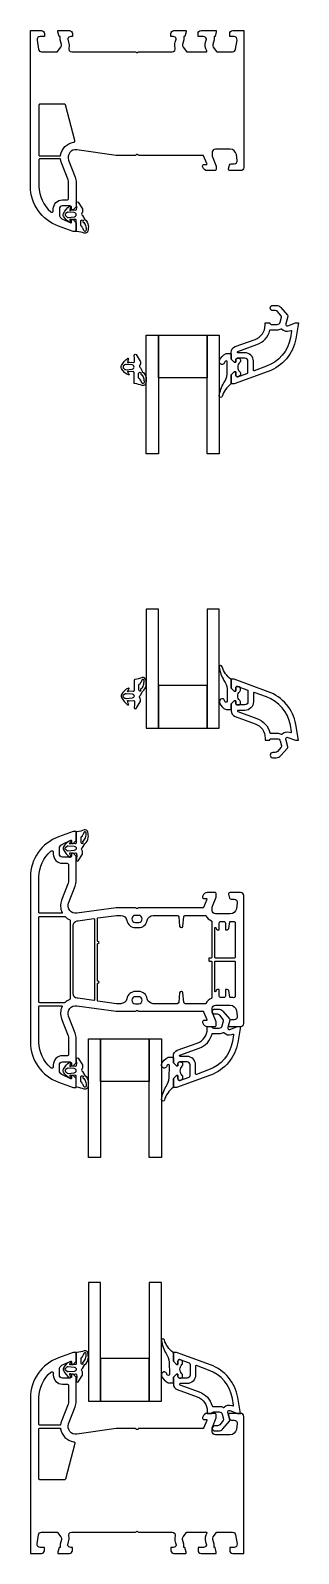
# Model space of a CAD drawing. Header units: metres. Extents: x 0 to 88, y 0 to 500.
import ezdxf

# ---------------------------------------------------------------- set-up
doc = ezdxf.new("R2010")
doc.units = ezdxf.units.M

msp = doc.modelspace()

# ---------------------------------------------------------------- linework, layer by layer
for points in [[(70, 216, 0.414214), (69, 217), (65.44, 217, 0.493145), (65.02, 216.44), (65.36, 215.17, 0.339454), (65.84, 214.8), (66.91, 214.8, -0.460862), (67.9, 213.64), (67.59, 211.69, -0.369055), (65.61, 210), (60.7, 210, -0.414214), (59.7, 211), (59.7, 212.34, -0.100695), (59.74, 212.53), (61, 215.5), (61, 216.5, 0.414214), (60.5, 217), (58.04, 217, 0.339454), (56.59, 215.89), (56.52, 215.63, 0.493145), (57, 215), (57.77, 215, -0.537319), (57.95, 214.72), (56.85, 212.12, -0.300966), (56.67, 212), (35.5, 212), (35.35, 211.85, -0.414214), (34.65, 211.85), (34.5, 212), (28.08, 212), (15.21, 210.19, -0.571547), (12.53, 213.56), (14.67, 219.13, 0.091887), (15, 220.93), (15, 228.9), (14, 229.9), (13.5, 229.9), (13.5, 229.1, -0.414214), (13, 228.6), (10.5, 228.6, -0.414214), (9.5, 229.6), (9.5, 231.1), (9.5, 231.1), (9.5, 231.44, -0.28822), (10.35, 232.79), (13.21, 234.17, -0.552529), (13.5, 233.99), (13.5, 233.1), (14, 233.1), (15, 234.1), (15, 237), (14, 237), (9.21, 235.26, 0.315299), (0, 222.1), (0, 167.9, 0.315299), (9.21, 154.74), (14, 153), (15, 153), (15, 155.9), (14, 156.9), (13.5, 156.9), (13.5, 156.01, -0.552529), (13.21, 155.83), (10.35, 157.21, -0.28822), (9.5, 158.56), (9.5, 158.9), (9.5, 158.9), (9.5, 160.4, -0.414214), (10.5, 161.4), (13, 161.4, -0.414214), (13.5, 160.9), (13.5, 160.1), (14, 160.1), (15, 161.1), (15, 169.07, 0.091887), (14.67, 170.87), (12.53, 176.44, -0.571547), (15.21, 179.81), (28.08, 178), (34.5, 178), (34.65, 178.15, -0.414214), (35.35, 178.15), (35.5, 178), (56.67, 178, -0.300966), (56.85, 177.88), (57.95, 175.28, -0.537319), (57.77, 175), (57, 175, 0.493145), (56.52, 174.37), (56.59, 174.11, 0.339454), (58.04, 173), (60.5, 173, 0.414214), (61, 173.5), (61, 174.5), (59.74, 177.47, -0.100695), (59.7, 177.66), (59.7, 179, -0.414214), (60.7, 180), (65.61, 180, -0.369055), (67.59, 178.31), (67.9, 176.36, -0.460862), (66.91, 175.2), (65.84, 175.2, 0.339454), (65.36, 174.83), (65.02, 173.56, 0.493145), (65.44, 173), (69, 173, 0.414214), (70, 174)], [(12.5, 220.93, -0.091887), (12.33, 220.03), (10.2, 214.46, 0.209144), (10.38, 210.46, -0.555743), (10.2, 210.17), (3, 210.17, -0.414214), (2.8, 210.37), (2.8, 222.1, -0.217764), (6.67, 230.57, -0.642355), (7.5, 230.19), (7.5, 229.6, 0.414214), (10.5, 226.6), (12, 226.6, -0.414214), (12.5, 226.1)], [(12.88, 181.92, 0.093058), (11.35, 180.89, -0.197279), (11.21, 180.83), (3, 180.83, -0.414214), (2.8, 181.03), (2.8, 208.97, -0.414214), (3, 209.17), (11.21, 209.17, -0.197279), (11.35, 209.11, 0.093058), (12.88, 208.08, -0.299189), (13, 207.89), (13, 182.11, -0.299189)], [(20.77, 181.55), (15.56, 182.28, 0.010366), (15.35, 182.31, -0.385746), (14, 183.8), (14, 206.2, -0.385746), (15.35, 207.69, 0.010366), (15.56, 207.72), (20.77, 208.45, -0.455726), (21, 208.25), (21, 181.75, -0.455726)], [(58.5, 194.7, 0.414214), (58.7, 194.5), (59.3, 194.5, -0.414214), (59.5, 194.3), (59.5, 182.42, -0.304618), (59.38, 182.24, 0.178192), (57.59, 180.61, -0.280371), (57.41, 180.5), (50.81, 180.5, -0.388879), (50.31, 180.96), (50.04, 184.04, 0.388879), (49.54, 184.5), (49.46, 184.5, 0.388879), (48.96, 184.04), (48.69, 180.96, -0.388879), (48.19, 180.5), (40.31, 180.5, -0.363508), (38.34, 182.15, 0.363508), (35.53, 184.5), (34.43, 184.5, 0.363508), (31.63, 182.15, -0.363508), (29.66, 180.5), (28.29, 180.5, -0.034921), (28.22, 180.5), (22.17, 181.35, -0.373885), (22, 181.55), (22, 186.96, -0.198912), (22.06, 187.1), (22.5, 187.54), (22.06, 187.98, -0.198912), (22, 188.12), (22, 200.06, -0.198912), (22.06, 200.2), (22.5, 200.64), (22.06, 201.08, -0.198912), (22, 201.22), (22, 208.45, -0.373885), (22.17, 208.65), (28.22, 209.5, -0.034921), (28.29, 209.5), (29.66, 209.5, -0.363508), (31.63, 207.85, 0.363508), (34.43, 205.5), (35.53, 205.5, 0.363508), (38.34, 207.85, -0.363508), (40.31, 209.5), (48.19, 209.5, -0.388879), (48.69, 209.04), (48.96, 205.96, 0.388879), (49.46, 205.5), (49.54, 205.5, 0.388879), (50.04, 205.96), (50.31, 209.04, -0.388879), (50.81, 209.5), (57.41, 209.5, -0.280371), (57.59, 209.39, 0.178192), (59.38, 207.76, -0.304618), (59.5, 207.58), (59.5, 195.7, -0.414214), (59.3, 195.5), (58.7, 195.5, 0.414214), (58.5, 195.3)], [(35.53, 209.5), (34.43, 209.5, 1), (34.43, 207.2), (35.53, 207.2, 1)], [(65.07, 205.21), (65.45, 207.33, -0.36397), (65.64, 207.5), (66.17, 207.5, 0.033453), (66.63, 207.53, -0.453956), (67.2, 207.04), (67.2, 195.7, -0.414214), (67, 195.5), (60.7, 195.5, -0.414214), (60.5, 195.7), (60.5, 205.35, -0.916331), (60.9, 205.38), (60.93, 205.21, 0.36397), (61.42, 204.8), (62, 204.8), (62, 207, -0.414214), (62.5, 207.5), (63.5, 207.5, -0.414214), (64, 207), (64, 204.8), (64.58, 204.8, 0.36397)], [(64, 185.2), (64, 183, -0.414214), (63.5, 182.5), (62.5, 182.5, -0.414214), (62, 183), (62, 185.2), (61.42, 185.2, 0.36397), (60.93, 184.79), (60.9, 184.62, -0.916331), (60.5, 184.65), (60.5, 194.3, -0.414214), (60.7, 194.5), (67, 194.5, -0.414214), (67.2, 194.3), (67.2, 182.96, -0.453956), (66.63, 182.47, 0.033453), (66.17, 182.5), (65.64, 182.5, -0.36397), (65.45, 182.67), (65.07, 184.79, 0.36397), (64.58, 185.2)], [(35.53, 182.8), (34.43, 182.8, 1), (34.43, 180.5), (35.53, 180.5, 1)], [(10.5, 163.4, 0.414214), (7.5, 160.4), (7.5, 159.81, -0.642355), (6.67, 159.43, -0.217764), (2.8, 167.9), (2.8, 179.63, -0.414214), (3, 179.83), (10.2, 179.83, -0.555743), (10.38, 179.54, 0.209144), (10.2, 175.54), (12.33, 169.97, -0.091887), (12.5, 169.07), (12.5, 163.9, -0.414214), (12, 163.4)]]:
    msp.add_lwpolyline(points, format="xyb", close=True)
at = {"layer": 'BZD'}
for points in [[(77.04, 403.28), (77.04, 404), (78.54, 404, 0.414214), (79.04, 403.5), (81, 403.5, 0.339454), (81.97, 404.24), (82.41, 405.87, 0.249329), (82.3, 406.33), (81.11, 407.71, 0.21712), (80.35, 408.05), (79.55, 408.05, -1), (79.55, 409.75), (80.67, 409.75, -0.21712), (82.18, 409.06), (84.34, 406.58, -0.249329), (84.44, 406.12), (83.78, 403.67, 0.606815), (84.44, 403.07), (87, 404), (88, 404), (87.08, 398.8, -0.267949), (78.08, 388.07), (66.9, 384), (65.9, 384), (65.9, 386.9), (66.9, 387.9), (67.4, 387.9), (67.4, 386.81, 0.520567), (68.07, 386.34), (71.07, 387.43, 0.315299), (71.4, 387.9), (71.4, 391.4, 0.414214), (70.4, 392.4), (67.9, 392.4, 0.414214), (67.4, 391.9), (67.4, 391.1), (66.9, 391.1), (65.9, 392.1), (65.9, 394.32, -0.315299), (67.21, 396.2), (73.75, 398.58, 0.315299)], [(74.36, 396.89, 0.246455), (78.62, 401.56, -0.366846), (78.83, 401.71, 0.022701), (79.04, 401.7), (81, 401.7, 0.123263), (82.32, 402.03, -0.343294), (82.57, 401.99, 0.304205), (85.05, 401.38), (85.43, 401.51, -0.57735), (85.69, 401.29), (85.31, 399.11, -0.267949), (77.47, 389.76), (73.47, 388.31, -0.520567), (73.2, 388.49), (73.2, 391.4, 0.414214), (70.4, 394.2), (68.11, 394.2, -0.8391), (68.04, 394.59)], [(77.04, 267.72), (77.04, 267), (78.54, 267, -0.414214), (79.04, 267.5), (81, 267.5, -0.339454), (81.97, 266.76), (82.41, 265.13, -0.249329), (82.3, 264.67), (81.11, 263.29, -0.21712), (80.35, 262.95), (79.55, 262.95, 1), (79.55, 261.25), (80.67, 261.25, 0.21712), (82.18, 261.94), (84.34, 264.42, 0.249329), (84.44, 264.88), (83.78, 267.33, -0.606815), (84.44, 267.93), (87, 267), (88, 267), (87.08, 272.2, 0.267949), (78.08, 282.93), (66.9, 287), (65.9, 287), (65.9, 284.1), (66.9, 283.1), (67.4, 283.1), (67.4, 284.19, -0.520567), (68.07, 284.66), (71.07, 283.57, -0.315299), (71.4, 283.1), (71.4, 279.6, -0.414214), (70.4, 278.6), (67.9, 278.6, -0.414214), (67.4, 279.1), (67.4, 279.9), (66.9, 279.9), (65.9, 278.9), (65.9, 276.68, 0.315299), (67.21, 274.8), (73.75, 272.42, -0.315299)], [(74.36, 274.11, -0.246455), (78.62, 269.44, 0.366846), (78.83, 269.29, -0.022701), (79.04, 269.3), (81, 269.3, -0.123263), (82.32, 268.97, 0.343294), (82.57, 269.01, -0.304205), (85.05, 269.62), (85.43, 269.49, 0.57735), (85.69, 269.71), (85.31, 271.89, 0.267949), (77.47, 281.24), (73.47, 282.69, 0.520567), (73.2, 282.51), (73.2, 279.6, -0.414214), (70.4, 276.8), (68.11, 276.8, 0.8391), (68.04, 276.41)], [(58.04, 172.28), (58.04, 173), (59.54, 173, 0.414214), (60.04, 172.5), (62, 172.5, 0.339454), (62.97, 173.24), (63.41, 174.87, 0.249329), (63.3, 175.33), (62.11, 176.71, 0.21712), (61.35, 177.05), (60.55, 177.05, -1), (60.55, 178.75), (61.67, 178.75, -0.21712), (63.18, 178.06), (65.34, 175.58, -0.249329), (65.44, 175.12), (64.78, 172.67, 0.606815), (65.44, 172.07), (68, 173), (69, 173), (68.08, 167.8, -0.267949), (59.08, 157.07), (47.9, 153), (46.9, 153), (46.9, 155.9), (47.9, 156.9), (48.4, 156.9), (48.4, 155.81, 0.520567), (49.07, 155.34), (52.07, 156.43, 0.315299), (52.4, 156.9), (52.4, 160.4, 0.414214), (51.4, 161.4), (48.9, 161.4, 0.414214), (48.4, 160.9), (48.4, 160.1), (47.9, 160.1), (46.9, 161.1), (46.9, 163.32, -0.315299), (48.21, 165.2), (54.75, 167.58, 0.315299)], [(55.36, 165.89, 0.246455), (59.62, 170.56, -0.366846), (59.83, 170.71, 0.022701), (60.04, 170.7), (62, 170.7, 0.123263), (63.32, 171.03, -0.343294), (63.57, 170.99, 0.304205), (66.05, 170.38), (66.43, 170.51, -0.57735), (66.69, 170.29), (66.31, 168.11, -0.267949), (58.47, 158.76), (54.47, 157.31, -0.520567), (54.2, 157.49), (54.2, 160.4, 0.414214), (51.4, 163.2), (49.11, 163.2, -0.8391), (49.04, 163.59)], [(58.04, 46.72), (58.04, 46), (59.54, 46, -0.414214), (60.04, 46.5), (62, 46.5, -0.339454), (62.97, 45.76), (63.41, 44.13, -0.249329), (63.3, 43.67), (62.11, 42.29, -0.21712), (61.35, 41.95), (60.55, 41.95, 1), (60.55, 40.25), (61.67, 40.25, 0.21712), (63.18, 40.94), (65.34, 43.42, 0.249329), (65.44, 43.88), (64.78, 46.33, -0.606815), (65.44, 46.93), (68, 46), (69, 46), (68.08, 51.2, 0.267949), (59.08, 61.93), (47.9, 66), (46.9, 66), (46.9, 63.1), (47.9, 62.1), (48.4, 62.1), (48.4, 63.19, -0.520567), (49.07, 63.66), (52.07, 62.57, -0.315299), (52.4, 62.1), (52.4, 58.6, -0.414214), (51.4, 57.6), (48.9, 57.6, -0.414214), (48.4, 58.1), (48.4, 58.9), (47.9, 58.9), (46.9, 57.9), (46.9, 55.68, 0.315299), (48.21, 53.8), (54.75, 51.42, -0.315299)], [(55.36, 53.11, -0.246455), (59.62, 48.44, 0.366846), (59.83, 48.29, -0.022701), (60.04, 48.3), (62, 48.3, -0.123263), (63.32, 47.97, 0.343294), (63.57, 48.01, -0.304205), (66.05, 48.62), (66.43, 48.49, 0.57735), (66.69, 48.71), (66.31, 50.89, 0.267949), (58.47, 60.24), (54.47, 61.69, 0.520567), (54.2, 61.51), (54.2, 58.6, -0.414214), (51.4, 55.8), (49.11, 55.8, 0.8391), (49.04, 55.41)]]:
    msp.add_lwpolyline(points, format="xyb", close=True, dxfattribs=at)
at = {"layer": 'FRM_EXT'}
for points in [[(61.09, 493.08, 0.240079), (61.26, 493), (66.36, 493, 0.369055), (67.34, 493.84), (67.82, 496.84, 0.460862), (66.83, 498), (65.4, 498), (65.4, 499, -0.414214), (66.4, 500), (70, 500), (70, 455, -0.414214), (69, 454), (65.44, 454, -0.493145), (65.02, 454.56), (65.36, 455.83, -0.339454), (65.84, 456.2), (66.91, 456.2, 0.460862), (67.9, 457.36), (67.59, 459.31, 0.369055), (65.61, 461), (60.7, 461, 0.414214), (59.7, 460), (59.7, 458.66, 0.100695), (59.74, 458.47), (61, 455.5), (61, 454.5, -0.414214), (60.5, 454), (58.04, 454, -0.339454), (56.59, 455.11), (56.52, 455.37, -0.493145), (57, 456), (57.77, 456, 0.537319), (57.95, 456.28), (56.85, 458.88, 0.300966), (56.67, 459), (35.5, 459), (35.35, 459.15, 0.414214), (34.65, 459.15), (34.5, 459), (28.08, 459), (15.21, 460.81, 0.571547), (12.53, 457.44), (14.67, 451.87, -0.091887), (15, 450.07), (15, 442.1), (14, 441.1), (13.5, 441.1), (13.5, 441.9, 0.414214), (13, 442.4), (10.5, 442.4, 0.414214), (9.5, 441.4), (9.5, 439.9), (9.5, 439.9), (9.5, 439.56, 0.28822), (10.35, 438.21), (13.21, 436.83, 0.552529), (13.5, 437.01), (13.5, 437.9), (14, 437.9), (15, 436.9), (15, 434), (14, 434), (9.21, 435.74, -0.315299), (0, 448.9), (0, 500), (3.6, 500, -0.414214), (4.6, 499), (4.6, 498), (3.17, 498, 0.460862), (2.18, 496.84), (2.66, 493.84, 0.369055), (3.64, 493), (8.74, 493, 0.240079), (8.91, 493.08), (9.99, 494.57, 0.232555), (10.14, 495.44), (9.7, 496.94), (9.7, 498), (9.4, 498), (9, 499.5), (9, 500), (12.8, 500, -0.414214), (13.8, 499), (13.8, 498), (13.2, 498, 0.335), (12.24, 497.27, 0.141803), (12.24, 497.16), (12.54, 496.15, -0.137401), (12.56, 494.26, 0.49275), (13.53, 493), (34.5, 493), (34.65, 492.85, 0.414214), (35.35, 492.85), (35.5, 493), (46.56, 493, 0.49275), (47.52, 494.26, -0.137401), (47.55, 496.15), (47.85, 497.16, 0.141803), (47.85, 497.27, 0.335), (46.88, 498), (46.08, 498), (46.08, 499, -0.414214), (47.08, 500), (50.88, 500, -0.414214), (51.08, 499.8), (51.08, 499.5), (50.68, 498), (50.38, 498), (50.38, 496.94), (49.95, 495.44, 0.232555), (50.1, 494.57), (51.18, 493.08, 0.240079), (51.34, 493), (57.68, 493, 0.58888), (57.85, 493.31, -0.214102), (57.46, 496.15), (57.76, 497.16, 0.141803), (57.76, 497.27, 0.335), (56.8, 498), (55.02, 498), (55.02, 499, -0.414214), (56.02, 500), (61, 500), (61, 499.5), (60.6, 498), (60.3, 498), (60.3, 496.94), (59.86, 495.44, 0.232555), (60.01, 494.57)], [(14.16, 463.28, 0.449366), (14.58, 463.91), (11.48, 475.58, 0.36397), (11.28, 475.75), (3, 475.75, 0.414214), (2.8, 475.55), (2.8, 459.03, 0.414214), (3, 458.83), (9.71, 458.83, 0.375196), (9.91, 459.01, -0.335603)], [(7.5, 441.4, -0.414214), (10.5, 444.4), (12, 444.4, 0.414214), (12.5, 444.9), (12.5, 450.07, 0.091887), (12.33, 450.97), (10.2, 456.54, -0.057938), (9.91, 457.66, 0.375196), (9.71, 457.83), (3, 457.83, 0.414214), (2.8, 457.63), (2.8, 448.9, 0.217764), (6.67, 440.43, 0.642355), (7.5, 440.81)], [(61.09, 6.92, -0.240079), (61.26, 7), (66.36, 7, -0.369055), (67.34, 6.16), (67.82, 3.16, -0.460862), (66.83, 2), (65.4, 2), (65.4, 1, 0.414214), (66.4, 0), (70, 0), (70, 45, 0.414214), (69, 46), (65.44, 46, 0.493145), (65.02, 45.44), (65.36, 44.17, 0.339454), (65.84, 43.8), (66.91, 43.8, -0.460862), (67.9, 42.64), (67.59, 40.69, -0.369055), (65.61, 39), (60.7, 39, -0.414214), (59.7, 40), (59.7, 41.34, -0.100695), (59.74, 41.53), (61, 44.5), (61, 45.5, 0.414214), (60.5, 46), (58.04, 46, 0.339454), (56.59, 44.89), (56.52, 44.63, 0.493145), (57, 44), (57.77, 44, -0.537319), (57.95, 43.72), (56.85, 41.12, -0.300966), (56.67, 41), (35.5, 41), (35.35, 40.85, -0.414214), (34.65, 40.85), (34.5, 41), (28.08, 41), (15.21, 39.19, -0.571547), (12.53, 42.56), (14.67, 48.13, 0.091887), (15, 49.93), (15, 57.9), (14, 58.9), (13.5, 58.9), (13.5, 58.1, -0.414214), (13, 57.6), (10.5, 57.6, -0.414214), (9.5, 58.6), (9.5, 60.1), (9.5, 60.1), (9.5, 60.44, -0.28822), (10.35, 61.79), (13.21, 63.17, -0.552529), (13.5, 62.99), (13.5, 62.1), (14, 62.1), (15, 63.1), (15, 66), (14, 66), (9.21, 64.26, 0.315299), (0, 51.1), (0, 0), (3.6, 0, 0.414214), (4.6, 1), (4.6, 2), (3.17, 2, -0.460862), (2.18, 3.16), (2.66, 6.16, -0.369055), (3.64, 7), (8.74, 7, -0.240079), (8.91, 6.92), (9.99, 5.43, -0.232555), (10.14, 4.56), (9.7, 3.06), (9.7, 2), (9.4, 2), (9, 0.5), (9, 0), (12.8, 0, 0.414214), (13.8, 1), (13.8, 2), (13.2, 2, -0.335), (12.24, 2.73, -0.141803), (12.24, 2.84), (12.54, 3.85, 0.137401), (12.56, 5.74, -0.49275), (13.53, 7), (34.5, 7), (34.65, 7.15, -0.414214), (35.35, 7.15), (35.5, 7), (46.56, 7, -0.49275), (47.52, 5.74, 0.137401), (47.55, 3.85), (47.85, 2.84, -0.141803), (47.85, 2.73, -0.335), (46.88, 2), (46.08, 2), (46.08, 1, 0.414214), (47.08, 0), (50.88, 0, 0.414214), (51.08, 0.2), (51.08, 0.5), (50.68, 2), (50.38, 2), (50.38, 3.06), (49.95, 4.56, -0.232555), (50.1, 5.43), (51.18, 6.92, -0.240079), (51.34, 7), (57.68, 7, -0.58888), (57.85, 6.69, 0.214102), (57.46, 3.85), (57.76, 2.84, -0.141803), (57.76, 2.73, -0.335), (56.8, 2), (55.02, 2), (55.02, 1, 0.414214), (56.02, 0), (61, 0), (61, 0.5), (60.6, 2), (60.3, 2), (60.3, 3.06), (59.86, 4.56, -0.232555), (60.01, 5.43)], [(7.5, 58.6, 0.414214), (10.5, 55.6), (12, 55.6, -0.414214), (12.5, 55.1), (12.5, 49.93, -0.091887), (12.33, 49.03), (10.2, 43.46, 0.057938), (9.91, 42.34, -0.375196), (9.71, 42.17), (3, 42.17, -0.414214), (2.8, 42.37), (2.8, 51.1, -0.217764), (6.67, 59.57, -0.642355), (7.5, 59.19)], [(14.16, 36.72, -0.449366), (14.58, 36.09), (11.48, 24.42, -0.36397), (11.28, 24.25), (3, 24.25, -0.414214), (2.8, 24.45), (2.8, 40.97, -0.414214), (3, 41.17), (9.71, 41.17, -0.375196), (9.91, 40.99, 0.335603)]]:
    msp.add_lwpolyline(points, format="xyb", close=True, dxfattribs=at)
at = {"layer": 'FRM_INT'}
for points in [[(61.09, 493.08, 0.240079), (61.26, 493), (66.36, 493, 0.369055), (67.34, 493.84), (67.82, 496.84, 0.460862), (66.83, 498), (65.4, 498), (65.4, 499, -0.414214), (66.4, 500), (70, 500), (70, 455, -0.414214), (69, 454), (65.44, 454, -0.493145), (65.02, 454.56), (65.36, 455.83, -0.339454), (65.84, 456.2), (66.91, 456.2, 0.460862), (67.9, 457.36), (67.59, 459.31, 0.369055), (65.61, 461), (60.7, 461, 0.414214), (59.7, 460), (59.7, 458.66, 0.100695), (59.74, 458.47), (61, 455.5), (61, 454.5, -0.414214), (60.5, 454), (58.04, 454, -0.339454), (56.59, 455.11), (56.52, 455.37, -0.493145), (57, 456), (57.77, 456, 0.537319), (57.95, 456.28), (56.85, 458.88, 0.300966), (56.67, 459), (35.5, 459), (35.35, 459.15, 0.414214), (34.65, 459.15), (34.5, 459), (28.08, 459), (15.21, 460.81, 0.571547), (12.53, 457.44), (14.67, 451.87, -0.091887), (15, 450.07), (15, 442.1), (14, 441.1), (13.5, 441.1), (13.5, 441.9, 0.414214), (13, 442.4), (10.5, 442.4, 0.414214), (9.5, 441.4), (9.5, 439.9), (9.5, 439.9), (9.5, 439.56, 0.28822), (10.35, 438.21), (13.21, 436.83, 0.552529), (13.5, 437.01), (13.5, 437.9), (14, 437.9), (15, 436.9), (15, 434), (14, 434), (9.21, 435.74, -0.315299), (0, 448.9), (0, 500), (3.6, 500, -0.414214), (4.6, 499), (4.6, 498), (3.17, 498, 0.460862), (2.18, 496.84), (2.66, 493.84, 0.369055), (3.64, 493), (8.74, 493, 0.240079), (8.91, 493.08), (9.99, 494.57, 0.232555), (10.14, 495.44), (9.7, 496.94), (9.7, 498), (9.4, 498), (9, 499.5), (9, 500), (12.8, 500, -0.414214), (13.8, 499), (13.8, 498), (13.2, 498, 0.335), (12.24, 497.27, 0.141803), (12.24, 497.16), (12.54, 496.15, -0.137401), (12.56, 494.26, 0.49275), (13.53, 493), (34.5, 493), (34.65, 492.85, 0.414214), (35.35, 492.85), (35.5, 493), (46.56, 493, 0.49275), (47.52, 494.26, -0.137401), (47.55, 496.15), (47.85, 497.16, 0.141803), (47.85, 497.27, 0.335), (46.88, 498), (46.08, 498), (46.08, 499, -0.414214), (47.08, 500), (50.88, 500, -0.414214), (51.08, 499.8), (51.08, 499.5), (50.68, 498), (50.38, 498), (50.38, 496.94), (49.95, 495.44, 0.232555), (50.1, 494.57), (51.18, 493.08, 0.240079), (51.34, 493), (57.68, 493, 0.58888), (57.85, 493.31, -0.214102), (57.46, 496.15), (57.76, 497.16, 0.141803), (57.76, 497.27, 0.335), (56.8, 498), (55.02, 498), (55.02, 499, -0.414214), (56.02, 500), (61, 500), (61, 499.5), (60.6, 498), (60.3, 498), (60.3, 496.94), (59.86, 495.44, 0.232555), (60.01, 494.57)], [(14.16, 463.28, 0.449366), (14.58, 463.91), (11.48, 475.58, 0.36397), (11.28, 475.75), (3, 475.75, 0.414214), (2.8, 475.55), (2.8, 459.03, 0.414214), (3, 458.83), (9.71, 458.83, 0.375196), (9.91, 459.01, -0.335603)], [(7.5, 441.4, -0.414214), (10.5, 444.4), (12, 444.4, 0.414214), (12.5, 444.9), (12.5, 450.07, 0.091887), (12.33, 450.97), (10.2, 456.54, -0.057938), (9.91, 457.66, 0.375196), (9.71, 457.83), (3, 457.83, 0.414214), (2.8, 457.63), (2.8, 448.9, 0.217764), (6.67, 440.43, 0.642355), (7.5, 440.81)], [(61.09, 6.92, -0.240079), (61.26, 7), (66.36, 7, -0.369055), (67.34, 6.16), (67.82, 3.16, -0.460862), (66.83, 2), (65.4, 2), (65.4, 1, 0.414214), (66.4, 0), (70, 0), (70, 45, 0.414214), (69, 46), (65.44, 46, 0.493145), (65.02, 45.44), (65.36, 44.17, 0.339454), (65.84, 43.8), (66.91, 43.8, -0.460862), (67.9, 42.64), (67.59, 40.69, -0.369055), (65.61, 39), (60.7, 39, -0.414214), (59.7, 40), (59.7, 41.34, -0.100695), (59.74, 41.53), (61, 44.5), (61, 45.5, 0.414214), (60.5, 46), (58.04, 46, 0.339454), (56.59, 44.89), (56.52, 44.63, 0.493145), (57, 44), (57.77, 44, -0.537319), (57.95, 43.72), (56.85, 41.12, -0.300966), (56.67, 41), (35.5, 41), (35.35, 40.85, -0.414214), (34.65, 40.85), (34.5, 41), (28.08, 41), (15.21, 39.19, -0.571547), (12.53, 42.56), (14.67, 48.13, 0.091887), (15, 49.93), (15, 57.9), (14, 58.9), (13.5, 58.9), (13.5, 58.1, -0.414214), (13, 57.6), (10.5, 57.6, -0.414214), (9.5, 58.6), (9.5, 60.1), (9.5, 60.1), (9.5, 60.44, -0.28822), (10.35, 61.79), (13.21, 63.17, -0.552529), (13.5, 62.99), (13.5, 62.1), (14, 62.1), (15, 63.1), (15, 66), (14, 66), (9.21, 64.26, 0.315299), (0, 51.1), (0, 0), (3.6, 0, 0.414214), (4.6, 1), (4.6, 2), (3.17, 2, -0.460862), (2.18, 3.16), (2.66, 6.16, -0.369055), (3.64, 7), (8.74, 7, -0.240079), (8.91, 6.92), (9.99, 5.43, -0.232555), (10.14, 4.56), (9.7, 3.06), (9.7, 2), (9.4, 2), (9, 0.5), (9, 0), (12.8, 0, 0.414214), (13.8, 1), (13.8, 2), (13.2, 2, -0.335), (12.24, 2.73, -0.141803), (12.24, 2.84), (12.54, 3.85, 0.137401), (12.56, 5.74, -0.49275), (13.53, 7), (34.5, 7), (34.65, 7.15, -0.414214), (35.35, 7.15), (35.5, 7), (46.56, 7, -0.49275), (47.52, 5.74, 0.137401), (47.55, 3.85), (47.85, 2.84, -0.141803), (47.85, 2.73, -0.335), (46.88, 2), (46.08, 2), (46.08, 1, 0.414214), (47.08, 0), (50.88, 0, 0.414214), (51.08, 0.2), (51.08, 0.5), (50.68, 2), (50.38, 2), (50.38, 3.06), (49.95, 4.56, -0.232555), (50.1, 5.43), (51.18, 6.92, -0.240079), (51.34, 7), (57.68, 7, -0.58888), (57.85, 6.69, 0.214102), (57.46, 3.85), (57.76, 2.84, -0.141803), (57.76, 2.73, -0.335), (56.8, 2), (55.02, 2), (55.02, 1, 0.414214), (56.02, 0), (61, 0), (61, 0.5), (60.6, 2), (60.3, 2), (60.3, 3.06), (59.86, 4.56, -0.232555), (60.01, 5.43)], [(7.5, 58.6, 0.414214), (10.5, 55.6), (12, 55.6, -0.414214), (12.5, 55.1), (12.5, 49.93, -0.091887), (12.33, 49.03), (10.2, 43.46, 0.057938), (9.91, 42.34, -0.375196), (9.71, 42.17), (3, 42.17, -0.414214), (2.8, 42.37), (2.8, 51.1, -0.217764), (6.67, 59.57, -0.642355), (7.5, 59.19)], [(14.16, 36.72, -0.449366), (14.58, 36.09), (11.48, 24.42, -0.36397), (11.28, 24.25), (3, 24.25, -0.414214), (2.8, 24.45), (2.8, 40.97, -0.414214), (3, 41.17), (9.71, 41.17, -0.375196), (9.91, 40.99, 0.335603)]]:
    msp.add_lwpolyline(points, format="xyb", close=True, dxfattribs=at)
at = {"layer": 'GLS_EXT', "extrusion": (0, 0, -1)}
for points in [[(-38, 400), (-42, 400), (-42, 361), (-38, 361)], [(-19, 169), (-23, 169), (-23, 130), (-19, 130)]]:
    msp.add_lwpolyline(points, close=True, dxfattribs=at)
at = {"layer": 'GLS_EXT'}
for points in [[(38, 271), (42, 271), (42, 310), (38, 310)], [(19, 50), (23, 50), (23, 89), (19, 89)]]:
    msp.add_lwpolyline(points, close=True, dxfattribs=at)
at = {"layer": 'GLS_INT', "extrusion": (0, 0, -1)}
for points in [[(-58, 400), (-62, 400), (-62, 361), (-58, 361)], [(-39, 169), (-43, 169), (-43, 130), (-39, 130)]]:
    msp.add_lwpolyline(points, close=True, dxfattribs=at)
at = {"layer": 'GLS_INT'}
for points in [[(58, 271), (62, 271), (62, 310), (58, 310)], [(39, 50), (43, 50), (43, 89), (39, 89)]]:
    msp.add_lwpolyline(points, close=True, dxfattribs=at)
at = {"layer": 'GSK_BZD'}
for points in [[(68.07, 386.34, -0.533748), (67.4, 386.83), (67.4, 387.9), (66.9, 387.9), (65.9, 386.9), (65.9, 384.21, -0.207513), (65.8, 383.99, 0.161228), (62.95, 379.87, -0.941095), (62, 380.01, -0.108581), (63.53, 384.37, 0.139043), (64.55, 387.16), (64.62, 391.14, 0.839978), (63.82, 391.26, -0.065747), (63.61, 390.75, -0.314096), (62.78, 390.37, -0.451051), (62.05, 391.61, -0.223055), (64.22, 393.93, -0.099416), (64.38, 393.96), (65.65, 393.96, -0.414214), (65.9, 393.71), (65.9, 392.1), (66.9, 391.1), (67.4, 391.1), (67.4, 391.9, -0.414214), (67.9, 392.4), (68.4, 392.4, -0.414214), (68.9, 391.9), (68.9, 391.37, -0.215642), (68.73, 390.99, 0.452317), (68.73, 387.98, -0.215642), (68.9, 387.6), (68.9, 386.99, -0.318373), (68.56, 386.52)], [(68.07, 284.66, 0.533748), (67.4, 284.17), (67.4, 283.1), (66.9, 283.1), (65.9, 284.1), (65.9, 286.79, 0.207513), (65.8, 287.01, -0.161228), (62.95, 291.13, 0.941095), (62, 290.99, 0.108581), (63.53, 286.63, -0.139043), (64.55, 283.84), (64.62, 279.86, -0.839978), (63.82, 279.74, 0.065747), (63.61, 280.25, 0.314096), (62.78, 280.63, 0.451051), (62.05, 279.39, 0.223055), (64.22, 277.07, 0.099416), (64.38, 277.04), (65.65, 277.04, 0.414214), (65.9, 277.29), (65.9, 278.9), (66.9, 279.9), (67.4, 279.9), (67.4, 279.1, 0.414214), (67.9, 278.6), (68.4, 278.6, 0.414214), (68.9, 279.1), (68.9, 279.63, 0.215642), (68.73, 280.01, -0.452317), (68.73, 283.02, 0.215642), (68.9, 283.4), (68.9, 284.01, 0.318373), (68.56, 284.48)], [(49.07, 155.34, -0.533748), (48.4, 155.83), (48.4, 156.9), (47.9, 156.9), (46.9, 155.9), (46.9, 153.21, -0.207513), (46.8, 152.99, 0.161228), (43.95, 148.87, -0.941095), (43, 149.01, -0.108581), (44.53, 153.37, 0.139043), (45.55, 156.16), (45.62, 160.14, 0.839978), (44.82, 160.26, -0.065747), (44.61, 159.75, -0.314096), (43.78, 159.37, -0.451051), (43.05, 160.61, -0.223055), (45.22, 162.93, -0.099416), (45.38, 162.96), (46.65, 162.96, -0.414214), (46.9, 162.71), (46.9, 161.1), (47.9, 160.1), (48.4, 160.1), (48.4, 160.9, -0.414214), (48.9, 161.4), (49.4, 161.4, -0.414214), (49.9, 160.9), (49.9, 160.37, -0.215642), (49.73, 159.99, 0.452317), (49.73, 156.98, -0.215642), (49.9, 156.6), (49.9, 155.99, -0.318373), (49.56, 155.52)], [(49.07, 63.66, 0.533748), (48.4, 63.17), (48.4, 62.1), (47.9, 62.1), (46.9, 63.1), (46.9, 65.79, 0.207513), (46.8, 66.01, -0.161228), (43.95, 70.13, 0.941095), (43, 69.99, 0.108581), (44.53, 65.63, -0.139043), (45.55, 62.84), (45.62, 58.86, -0.839978), (44.82, 58.74, 0.065747), (44.61, 59.25, 0.314096), (43.78, 59.63, 0.451051), (43.05, 58.39, 0.223055), (45.22, 56.07, 0.099416), (45.38, 56.04), (46.65, 56.04, 0.414214), (46.9, 56.29), (46.9, 57.9), (47.9, 58.9), (48.4, 58.9), (48.4, 58.1, 0.414214), (48.9, 57.6), (49.4, 57.6, 0.414214), (49.9, 58.1), (49.9, 58.63, 0.215642), (49.73, 59.01, -0.452317), (49.73, 62.02, 0.215642), (49.9, 62.4), (49.9, 63.01, 0.318373), (49.56, 63.48)]]:
    msp.add_lwpolyline(points, format="xyb", close=True, dxfattribs=at)
at = {"layer": 'GSK_FRM_EXT', "color": 6}
for points in [[(17.1, 440.58, -0.182676), (16.97, 440.25, 0.436288), (17.08, 439.23), (17.81, 437.98, -0.207307), (18.96, 435.98, -0.091607), (18.86, 434.17, -0.426864), (17.67, 433.43, 0.052715), (15.26, 434.05, -0.371832), (15, 434.34), (15, 437.7, 0.458997), (14.66, 437.99), (13.42, 437.89, -0.173004), (13.24, 437.94), (13.05, 438.06, 0.693527), (12.89, 437.97, 0.194073), (13.32, 437.18, -0.944278), (13.16, 436.92, -0.184897), (10.87, 439.04, -0.241374), (10.87, 439.96, -0.115544), (12.9, 442.35, -0.804608), (13.23, 442.07, 0.094129), (12.89, 441.03, 0.693527), (13.05, 440.94), (13.31, 441.07, -0.110286), (13.48, 441.1), (14.77, 440.99, 0.486596), (15.13, 441.36, 0.090494), (15.08, 443.06, -0.931212), (15.68, 443.58), (17.03, 441.39, -0.138391), (17.1, 441.13)], [(12.03, 438.74, 0.197317), (12.39, 438.63), (14.36, 438.8, 0.916331), (14.36, 440.2), (12.39, 440.37, 0.197317), (12.03, 440.26), (11.58, 439.89, 0.470051), (11.58, 439.12)], [(18.1, 435.95, -0.046899), (18.31, 434.47, -0.859991), (17.53, 434.31), (17.31, 434.92, 0.213235), (17.03, 435.22, 0.144886), (16.92, 435.56, -0.370324), (16.5, 436.06), (16.5, 437.33, -0.592322), (17.27, 437.75), (17.23, 437.17, -0.194005)], [(36.1, 390.58, -0.182676), (35.97, 390.25, 0.436288), (36.08, 389.23), (36.81, 387.98, -0.207307), (37.96, 385.98, -0.091607), (37.86, 384.17, -0.426864), (36.67, 383.43, 0.052715), (34.26, 384.05, -0.371832), (34, 384.34), (34, 387.7, 0.458997), (33.66, 387.99), (32.42, 387.89, -0.173004), (32.24, 387.94), (32.05, 388.06, 0.693527), (31.89, 387.97, 0.194073), (32.32, 387.18, -0.944278), (32.16, 386.92, -0.184897), (29.87, 389.04, -0.241374), (29.87, 389.96, -0.115544), (31.9, 392.35, -0.804608), (32.23, 392.07, 0.094129), (31.89, 391.03, 0.693527), (32.05, 390.94), (32.31, 391.07, -0.110286), (32.48, 391.1), (33.77, 390.99, 0.486596), (34.13, 391.36, 0.090494), (34.08, 393.06, -0.931212), (34.68, 393.58), (36.03, 391.39, -0.138391), (36.1, 391.13)], [(31.03, 388.74, 0.197317), (31.39, 388.63), (33.36, 388.8, 0.916331), (33.36, 390.2), (31.39, 390.37, 0.197317), (31.03, 390.26), (30.58, 389.89, 0.470051), (30.58, 389.12)], [(37.1, 385.95, -0.046899), (37.31, 384.47, -0.859991), (36.53, 384.31), (36.31, 384.92, 0.213235), (36.03, 385.22, 0.144886), (35.92, 385.56, -0.370324), (35.5, 386.06), (35.5, 387.33, -0.592322), (36.27, 387.75), (36.23, 387.17, -0.194005)], [(36.1, 280.42, 0.182676), (35.97, 280.75, -0.436288), (36.08, 281.77), (36.81, 283.02, 0.207307), (37.96, 285.02, 0.091607), (37.86, 286.83, 0.426864), (36.67, 287.57, -0.052715), (34.26, 286.95, 0.371832), (34, 286.66), (34, 283.3, -0.458997), (33.66, 283.01), (32.42, 283.11, 0.173004), (32.24, 283.06), (32.05, 282.94, -0.693527), (31.89, 283.03, -0.194073), (32.32, 283.82, 0.944278), (32.16, 284.08, 0.184897), (29.87, 281.96, 0.241374), (29.87, 281.04, 0.115544), (31.9, 278.65, 0.804608), (32.23, 278.93, -0.094129), (31.89, 279.97, -0.693527), (32.05, 280.06), (32.31, 279.93, 0.110286), (32.48, 279.9), (33.77, 280.01, -0.486596), (34.13, 279.64, -0.090494), (34.08, 277.94, 0.931212), (34.68, 277.42), (36.03, 279.61, 0.138391), (36.1, 279.87)], [(37.1, 285.05, 0.046899), (37.31, 286.53, 0.859991), (36.53, 286.69), (36.31, 286.08, -0.213235), (36.03, 285.78, -0.144886), (35.92, 285.44, 0.370324), (35.5, 284.94), (35.5, 283.67, 0.592322), (36.27, 283.25), (36.23, 283.83, 0.194005)], [(31.03, 282.26, -0.197317), (31.39, 282.37), (33.36, 282.2, -0.916331), (33.36, 280.8), (31.39, 280.63, -0.197317), (31.03, 280.74), (30.58, 281.11, -0.470051), (30.58, 281.88)], [(17.1, 230.42, 0.182676), (16.97, 230.75, -0.436288), (17.08, 231.77), (17.81, 233.02, 0.207307), (18.96, 235.02, 0.091607), (18.86, 236.83, 0.426864), (17.67, 237.57, -0.052715), (15.26, 236.95, 0.371832), (15, 236.66), (15, 233.3, -0.458997), (14.66, 233.01), (13.42, 233.11, 0.173004), (13.24, 233.06), (13.05, 232.94, -0.693527), (12.89, 233.03, -0.194073), (13.32, 233.82, 0.944278), (13.16, 234.08, 0.184897), (10.87, 231.96, 0.241374), (10.87, 231.04, 0.115544), (12.9, 228.65, 0.804608), (13.23, 228.93, -0.094129), (12.89, 229.97, -0.693527), (13.05, 230.06), (13.31, 229.93, 0.110286), (13.48, 229.9), (14.77, 230.01, -0.486596), (15.13, 229.64, -0.090494), (15.08, 227.94, 0.931212), (15.68, 227.42), (17.03, 229.61, 0.138391), (17.1, 229.87)], [(18.1, 235.05, 0.046899), (18.31, 236.53, 0.859991), (17.53, 236.69), (17.31, 236.08, -0.213235), (17.03, 235.78, -0.144886), (16.92, 235.44, 0.370324), (16.5, 234.94), (16.5, 233.67, 0.592322), (17.27, 233.25), (17.23, 233.83, 0.194005)], [(12.03, 232.26, -0.197317), (12.39, 232.37), (14.36, 232.2, -0.916331), (14.36, 230.8), (12.39, 230.63, -0.197317), (12.03, 230.74), (11.58, 231.11, -0.470051), (11.58, 231.88)], [(17.1, 159.58, -0.182676), (16.97, 159.25, 0.436288), (17.08, 158.23), (17.81, 156.98, -0.207307), (18.96, 154.98, -0.091607), (18.86, 153.17, -0.426864), (17.67, 152.43, 0.052715), (15.26, 153.05, -0.371832), (15, 153.34), (15, 156.7, 0.458997), (14.66, 156.99), (13.42, 156.89, -0.173004), (13.24, 156.94), (13.05, 157.06, 0.693527), (12.89, 156.97, 0.194073), (13.32, 156.18, -0.944278), (13.16, 155.92, -0.184897), (10.87, 158.04, -0.241374), (10.87, 158.96, -0.115544), (12.9, 161.35, -0.804608), (13.23, 161.07, 0.094129), (12.89, 160.03, 0.693527), (13.05, 159.94), (13.31, 160.07, -0.110286), (13.48, 160.1), (14.77, 159.99, 0.486596), (15.13, 160.36, 0.090494), (15.08, 162.06, -0.931212), (15.68, 162.58), (17.03, 160.39, -0.138391), (17.1, 160.13)], [(12.03, 157.74, 0.197317), (12.39, 157.63), (14.36, 157.8, 0.916331), (14.36, 159.2), (12.39, 159.37, 0.197317), (12.03, 159.26), (11.58, 158.89, 0.470051), (11.58, 158.12)], [(18.1, 154.95, -0.046899), (18.31, 153.47, -0.859991), (17.53, 153.31), (17.31, 153.92, 0.213235), (17.03, 154.22, 0.144886), (16.92, 154.56, -0.370324), (16.5, 155.06), (16.5, 156.33, -0.592322), (17.27, 156.75), (17.23, 156.17, -0.194005)], [(17.1, 59.42, 0.182676), (16.97, 59.75, -0.436288), (17.08, 60.77), (17.81, 62.02, 0.207307), (18.96, 64.02, 0.091607), (18.86, 65.83, 0.426864), (17.67, 66.57, -0.052715), (15.26, 65.95, 0.371832), (15, 65.66), (15, 62.3, -0.458997), (14.66, 62.01), (13.42, 62.11, 0.173004), (13.24, 62.06), (13.05, 61.94, -0.693527), (12.89, 62.03, -0.194073), (13.32, 62.82, 0.944278), (13.16, 63.08, 0.184897), (10.87, 60.96, 0.241374), (10.87, 60.04, 0.115544), (12.9, 57.65, 0.804608), (13.23, 57.93, -0.094129), (12.89, 58.97, -0.693527), (13.05, 59.06), (13.31, 58.93, 0.110286), (13.48, 58.9), (14.77, 59.01, -0.486596), (15.13, 58.64, -0.090494), (15.08, 56.94, 0.931212), (15.68, 56.42), (17.03, 58.61, 0.138391), (17.1, 58.87)], [(18.1, 64.05, 0.046899), (18.31, 65.53, 0.859991), (17.53, 65.69), (17.31, 65.08, -0.213235), (17.03, 64.78, -0.144886), (16.92, 64.44, 0.370324), (16.5, 63.94), (16.5, 62.67, 0.592322), (17.27, 62.25), (17.23, 62.83, 0.194005)], [(12.03, 61.26, -0.197317), (12.39, 61.37), (14.36, 61.2, -0.916331), (14.36, 59.8), (12.39, 59.63, -0.197317), (12.03, 59.74), (11.58, 60.11, -0.470051), (11.58, 60.88)]]:
    msp.add_lwpolyline(points, format="xyb", close=True, dxfattribs=at)
at = {"layer": 'POST_EXT'}
for points in [[(70, 216, 0.414214), (69, 217), (65.44, 217, 0.493145), (65.02, 216.44), (65.36, 215.17, 0.339454), (65.84, 214.8), (66.91, 214.8, -0.460862), (67.9, 213.64), (67.59, 211.69, -0.369055), (65.61, 210), (60.7, 210, -0.414214), (59.7, 211), (59.7, 212.34, -0.100695), (59.74, 212.53), (61, 215.5), (61, 216.5, 0.414214), (60.5, 217), (58.04, 217, 0.339454), (56.59, 215.89), (56.52, 215.63, 0.493145), (57, 215), (57.77, 215, -0.537319), (57.95, 214.72), (56.85, 212.12, -0.300966), (56.67, 212), (35.5, 212), (35.35, 211.85, -0.414214), (34.65, 211.85), (34.5, 212), (28.08, 212), (15.21, 210.19, -0.571547), (12.53, 213.56), (14.67, 219.13, 0.091887), (15, 220.93), (15, 228.9), (14, 229.9), (13.5, 229.9), (13.5, 229.1, -0.414214), (13, 228.6), (10.5, 228.6, -0.414214), (9.5, 229.6), (9.5, 231.1), (9.5, 231.1), (9.5, 231.44, -0.28822), (10.35, 232.79), (13.21, 234.17, -0.552529), (13.5, 233.99), (13.5, 233.1), (14, 233.1), (15, 234.1), (15, 237), (14, 237), (9.21, 235.26, 0.315299), (0, 222.1), (0, 167.9, 0.315299), (9.21, 154.74), (14, 153), (15, 153), (15, 155.9), (14, 156.9), (13.5, 156.9), (13.5, 156.01, -0.552529), (13.21, 155.83), (10.35, 157.21, -0.28822), (9.5, 158.56), (9.5, 158.9), (9.5, 158.9), (9.5, 160.4, -0.414214), (10.5, 161.4), (13, 161.4, -0.414214), (13.5, 160.9), (13.5, 160.1), (14, 160.1), (15, 161.1), (15, 169.07, 0.091887), (14.67, 170.87), (12.53, 176.44, -0.571547), (15.21, 179.81), (28.08, 178), (34.5, 178), (34.65, 178.15, -0.414214), (35.35, 178.15), (35.5, 178), (56.67, 178, -0.300966), (56.85, 177.88), (57.95, 175.28, -0.537319), (57.77, 175), (57, 175, 0.493145), (56.52, 174.37), (56.59, 174.11, 0.339454), (58.04, 173), (60.5, 173, 0.414214), (61, 173.5), (61, 174.5), (59.74, 177.47, -0.100695), (59.7, 177.66), (59.7, 179, -0.414214), (60.7, 180), (65.61, 180, -0.369055), (67.59, 178.31), (67.9, 176.36, -0.460862), (66.91, 175.2), (65.84, 175.2, 0.339454), (65.36, 174.83), (65.02, 173.56, 0.493145), (65.44, 173), (69, 173, 0.414214), (70, 174)], [(12.5, 220.93, -0.091887), (12.33, 220.03), (10.2, 214.46, 0.209144), (10.38, 210.46, -0.555743), (10.2, 210.17), (3, 210.17, -0.414214), (2.8, 210.37), (2.8, 222.1, -0.217764), (6.67, 230.57, -0.642355), (7.5, 230.19), (7.5, 229.6, 0.414214), (10.5, 226.6), (12, 226.6, -0.414214), (12.5, 226.1)], [(12.88, 181.92, 0.093058), (11.35, 180.89, -0.197279), (11.21, 180.83), (3, 180.83, -0.414214), (2.8, 181.03), (2.8, 208.97, -0.414214), (3, 209.17), (11.21, 209.17, -0.197279), (11.35, 209.11, 0.093058), (12.88, 208.08, -0.299189), (13, 207.89), (13, 182.11, -0.299189)], [(20.77, 181.55), (15.56, 182.28, 0.010366), (15.35, 182.31, -0.385746), (14, 183.8), (14, 206.2, -0.385746), (15.35, 207.69, 0.010366), (15.56, 207.72), (20.77, 208.45, -0.455726), (21, 208.25), (21, 181.75, -0.455726)], [(58.5, 194.7, 0.414214), (58.7, 194.5), (59.3, 194.5, -0.414214), (59.5, 194.3), (59.5, 182.42, -0.304618), (59.38, 182.24, 0.178192), (57.59, 180.61, -0.280371), (57.41, 180.5), (50.81, 180.5, -0.388879), (50.31, 180.96), (50.04, 184.04, 0.388879), (49.54, 184.5), (49.46, 184.5, 0.388879), (48.96, 184.04), (48.69, 180.96, -0.388879), (48.19, 180.5), (40.31, 180.5, -0.363508), (38.34, 182.15, 0.363508), (35.53, 184.5), (34.43, 184.5, 0.363508), (31.63, 182.15, -0.363508), (29.66, 180.5), (28.29, 180.5, -0.034921), (28.22, 180.5), (22.17, 181.35, -0.373885), (22, 181.55), (22, 186.96, -0.198912), (22.06, 187.1), (22.5, 187.54), (22.06, 187.98, -0.198912), (22, 188.12), (22, 200.06, -0.198912), (22.06, 200.2), (22.5, 200.64), (22.06, 201.08, -0.198912), (22, 201.22), (22, 208.45, -0.373885), (22.17, 208.65), (28.22, 209.5, -0.034921), (28.29, 209.5), (29.66, 209.5, -0.363508), (31.63, 207.85, 0.363508), (34.43, 205.5), (35.53, 205.5, 0.363508), (38.34, 207.85, -0.363508), (40.31, 209.5), (48.19, 209.5, -0.388879), (48.69, 209.04), (48.96, 205.96, 0.388879), (49.46, 205.5), (49.54, 205.5, 0.388879), (50.04, 205.96), (50.31, 209.04, -0.388879), (50.81, 209.5), (57.41, 209.5, -0.280371), (57.59, 209.39, 0.178192), (59.38, 207.76, -0.304618), (59.5, 207.58), (59.5, 195.7, -0.414214), (59.3, 195.5), (58.7, 195.5, 0.414214), (58.5, 195.3)], [(35.53, 209.5), (34.43, 209.5, 1), (34.43, 207.2), (35.53, 207.2, 1)], [(65.07, 205.21), (65.45, 207.33, -0.36397), (65.64, 207.5), (66.17, 207.5, 0.033453), (66.63, 207.53, -0.453956), (67.2, 207.04), (67.2, 195.7, -0.414214), (67, 195.5), (60.7, 195.5, -0.414214), (60.5, 195.7), (60.5, 205.35, -0.916331), (60.9, 205.38), (60.93, 205.21, 0.36397), (61.42, 204.8), (62, 204.8), (62, 207, -0.414214), (62.5, 207.5), (63.5, 207.5, -0.414214), (64, 207), (64, 204.8), (64.58, 204.8, 0.36397)], [(64, 185.2), (64, 183, -0.414214), (63.5, 182.5), (62.5, 182.5, -0.414214), (62, 183), (62, 185.2), (61.42, 185.2, 0.36397), (60.93, 184.79), (60.9, 184.62, -0.916331), (60.5, 184.65), (60.5, 194.3, -0.414214), (60.7, 194.5), (67, 194.5, -0.414214), (67.2, 194.3), (67.2, 182.96, -0.453956), (66.63, 182.47, 0.033453), (66.17, 182.5), (65.64, 182.5, -0.36397), (65.45, 182.67), (65.07, 184.79, 0.36397), (64.58, 185.2)], [(35.53, 182.8), (34.43, 182.8, 1), (34.43, 180.5), (35.53, 180.5, 1)], [(10.5, 163.4, 0.414214), (7.5, 160.4), (7.5, 159.81, -0.642355), (6.67, 159.43, -0.217764), (2.8, 167.9), (2.8, 179.63, -0.414214), (3, 179.83), (10.2, 179.83, -0.555743), (10.38, 179.54, 0.209144), (10.2, 175.54), (12.33, 169.97, -0.091887), (12.5, 169.07), (12.5, 163.9, -0.414214), (12, 163.4)]]:
    msp.add_lwpolyline(points, format="xyb", close=True, dxfattribs=at)
at = {"layer": 'POST_INT'}
for points in [[(70, 216, 0.414214), (69, 217), (65.44, 217, 0.493145), (65.02, 216.44), (65.36, 215.17, 0.339454), (65.84, 214.8), (66.91, 214.8, -0.460862), (67.9, 213.64), (67.59, 211.69, -0.369055), (65.61, 210), (60.7, 210, -0.414214), (59.7, 211), (59.7, 212.34, -0.100695), (59.74, 212.53), (61, 215.5), (61, 216.5, 0.414214), (60.5, 217), (58.04, 217, 0.339454), (56.59, 215.89), (56.52, 215.63, 0.493145), (57, 215), (57.77, 215, -0.537319), (57.95, 214.72), (56.85, 212.12, -0.300966), (56.67, 212), (35.5, 212), (35.35, 211.85, -0.414214), (34.65, 211.85), (34.5, 212), (28.08, 212), (15.21, 210.19, -0.571547), (12.53, 213.56), (14.67, 219.13, 0.091887), (15, 220.93), (15, 228.9), (14, 229.9), (13.5, 229.9), (13.5, 229.1, -0.414214), (13, 228.6), (10.5, 228.6, -0.414214), (9.5, 229.6), (9.5, 231.1), (9.5, 231.1), (9.5, 231.44, -0.28822), (10.35, 232.79), (13.21, 234.17, -0.552529), (13.5, 233.99), (13.5, 233.1), (14, 233.1), (15, 234.1), (15, 237), (14, 237), (9.21, 235.26, 0.315299), (0, 222.1), (0, 167.9, 0.315299), (9.21, 154.74), (14, 153), (15, 153), (15, 155.9), (14, 156.9), (13.5, 156.9), (13.5, 156.01, -0.552529), (13.21, 155.83), (10.35, 157.21, -0.28822), (9.5, 158.56), (9.5, 158.9), (9.5, 158.9), (9.5, 160.4, -0.414214), (10.5, 161.4), (13, 161.4, -0.414214), (13.5, 160.9), (13.5, 160.1), (14, 160.1), (15, 161.1), (15, 169.07, 0.091887), (14.67, 170.87), (12.53, 176.44, -0.571547), (15.21, 179.81), (28.08, 178), (34.5, 178), (34.65, 178.15, -0.414214), (35.35, 178.15), (35.5, 178), (56.67, 178, -0.300966), (56.85, 177.88), (57.95, 175.28, -0.537319), (57.77, 175), (57, 175, 0.493145), (56.52, 174.37), (56.59, 174.11, 0.339454), (58.04, 173), (60.5, 173, 0.414214), (61, 173.5), (61, 174.5), (59.74, 177.47, -0.100695), (59.7, 177.66), (59.7, 179, -0.414214), (60.7, 180), (65.61, 180, -0.369055), (67.59, 178.31), (67.9, 176.36, -0.460862), (66.91, 175.2), (65.84, 175.2, 0.339454), (65.36, 174.83), (65.02, 173.56, 0.493145), (65.44, 173), (69, 173, 0.414214), (70, 174)], [(12.5, 220.93, -0.091887), (12.33, 220.03), (10.2, 214.46, 0.209144), (10.38, 210.46, -0.555743), (10.2, 210.17), (3, 210.17, -0.414214), (2.8, 210.37), (2.8, 222.1, -0.217764), (6.67, 230.57, -0.642355), (7.5, 230.19), (7.5, 229.6, 0.414214), (10.5, 226.6), (12, 226.6, -0.414214), (12.5, 226.1)], [(12.88, 181.92, 0.093058), (11.35, 180.89, -0.197279), (11.21, 180.83), (3, 180.83, -0.414214), (2.8, 181.03), (2.8, 208.97, -0.414214), (3, 209.17), (11.21, 209.17, -0.197279), (11.35, 209.11, 0.093058), (12.88, 208.08, -0.299189), (13, 207.89), (13, 182.11, -0.299189)], [(20.77, 181.55), (15.56, 182.28, 0.010366), (15.35, 182.31, -0.385746), (14, 183.8), (14, 206.2, -0.385746), (15.35, 207.69, 0.010366), (15.56, 207.72), (20.77, 208.45, -0.455726), (21, 208.25), (21, 181.75, -0.455726)], [(58.5, 194.7, 0.414214), (58.7, 194.5), (59.3, 194.5, -0.414214), (59.5, 194.3), (59.5, 182.42, -0.304618), (59.38, 182.24, 0.178192), (57.59, 180.61, -0.280371), (57.41, 180.5), (50.81, 180.5, -0.388879), (50.31, 180.96), (50.04, 184.04, 0.388879), (49.54, 184.5), (49.46, 184.5, 0.388879), (48.96, 184.04), (48.69, 180.96, -0.388879), (48.19, 180.5), (40.31, 180.5, -0.363508), (38.34, 182.15, 0.363508), (35.53, 184.5), (34.43, 184.5, 0.363508), (31.63, 182.15, -0.363508), (29.66, 180.5), (28.29, 180.5, -0.034921), (28.22, 180.5), (22.17, 181.35, -0.373885), (22, 181.55), (22, 186.96, -0.198912), (22.06, 187.1), (22.5, 187.54), (22.06, 187.98, -0.198912), (22, 188.12), (22, 200.06, -0.198912), (22.06, 200.2), (22.5, 200.64), (22.06, 201.08, -0.198912), (22, 201.22), (22, 208.45, -0.373885), (22.17, 208.65), (28.22, 209.5, -0.034921), (28.29, 209.5), (29.66, 209.5, -0.363508), (31.63, 207.85, 0.363508), (34.43, 205.5), (35.53, 205.5, 0.363508), (38.34, 207.85, -0.363508), (40.31, 209.5), (48.19, 209.5, -0.388879), (48.69, 209.04), (48.96, 205.96, 0.388879), (49.46, 205.5), (49.54, 205.5, 0.388879), (50.04, 205.96), (50.31, 209.04, -0.388879), (50.81, 209.5), (57.41, 209.5, -0.280371), (57.59, 209.39, 0.178192), (59.38, 207.76, -0.304618), (59.5, 207.58), (59.5, 195.7, -0.414214), (59.3, 195.5), (58.7, 195.5, 0.414214), (58.5, 195.3)], [(35.53, 209.5), (34.43, 209.5, 1), (34.43, 207.2), (35.53, 207.2, 1)], [(65.07, 205.21), (65.45, 207.33, -0.36397), (65.64, 207.5), (66.17, 207.5, 0.033453), (66.63, 207.53, -0.453956), (67.2, 207.04), (67.2, 195.7, -0.414214), (67, 195.5), (60.7, 195.5, -0.414214), (60.5, 195.7), (60.5, 205.35, -0.916331), (60.9, 205.38), (60.93, 205.21, 0.36397), (61.42, 204.8), (62, 204.8), (62, 207, -0.414214), (62.5, 207.5), (63.5, 207.5, -0.414214), (64, 207), (64, 204.8), (64.58, 204.8, 0.36397)], [(64, 185.2), (64, 183, -0.414214), (63.5, 182.5), (62.5, 182.5, -0.414214), (62, 183), (62, 185.2), (61.42, 185.2, 0.36397), (60.93, 184.79), (60.9, 184.62, -0.916331), (60.5, 184.65), (60.5, 194.3, -0.414214), (60.7, 194.5), (67, 194.5, -0.414214), (67.2, 194.3), (67.2, 182.96, -0.453956), (66.63, 182.47, 0.033453), (66.17, 182.5), (65.64, 182.5, -0.36397), (65.45, 182.67), (65.07, 184.79, 0.36397), (64.58, 185.2)], [(35.53, 182.8), (34.43, 182.8, 1), (34.43, 180.5), (35.53, 180.5, 1)], [(10.5, 163.4, 0.414214), (7.5, 160.4), (7.5, 159.81, -0.642355), (6.67, 159.43, -0.217764), (2.8, 167.9), (2.8, 179.63, -0.414214), (3, 179.83), (10.2, 179.83, -0.555743), (10.38, 179.54, 0.209144), (10.2, 175.54), (12.33, 169.97, -0.091887), (12.5, 169.07), (12.5, 163.9, -0.414214), (12, 163.4)]]:
    msp.add_lwpolyline(points, format="xyb", close=True, dxfattribs=at)
at = {"layer": 'SPACER', "color": 3}
for points in [[(42, 400), (58, 400), (58, 386), (42, 386)], [(42, 271), (58, 271), (58, 285), (42, 285)], [(23, 169), (39, 169), (39, 155), (23, 155)], [(23, 50), (39, 50), (39, 64), (23, 64)]]:
    msp.add_lwpolyline(points, close=True, dxfattribs=at)

doc.saveas('drawing.dxf')
